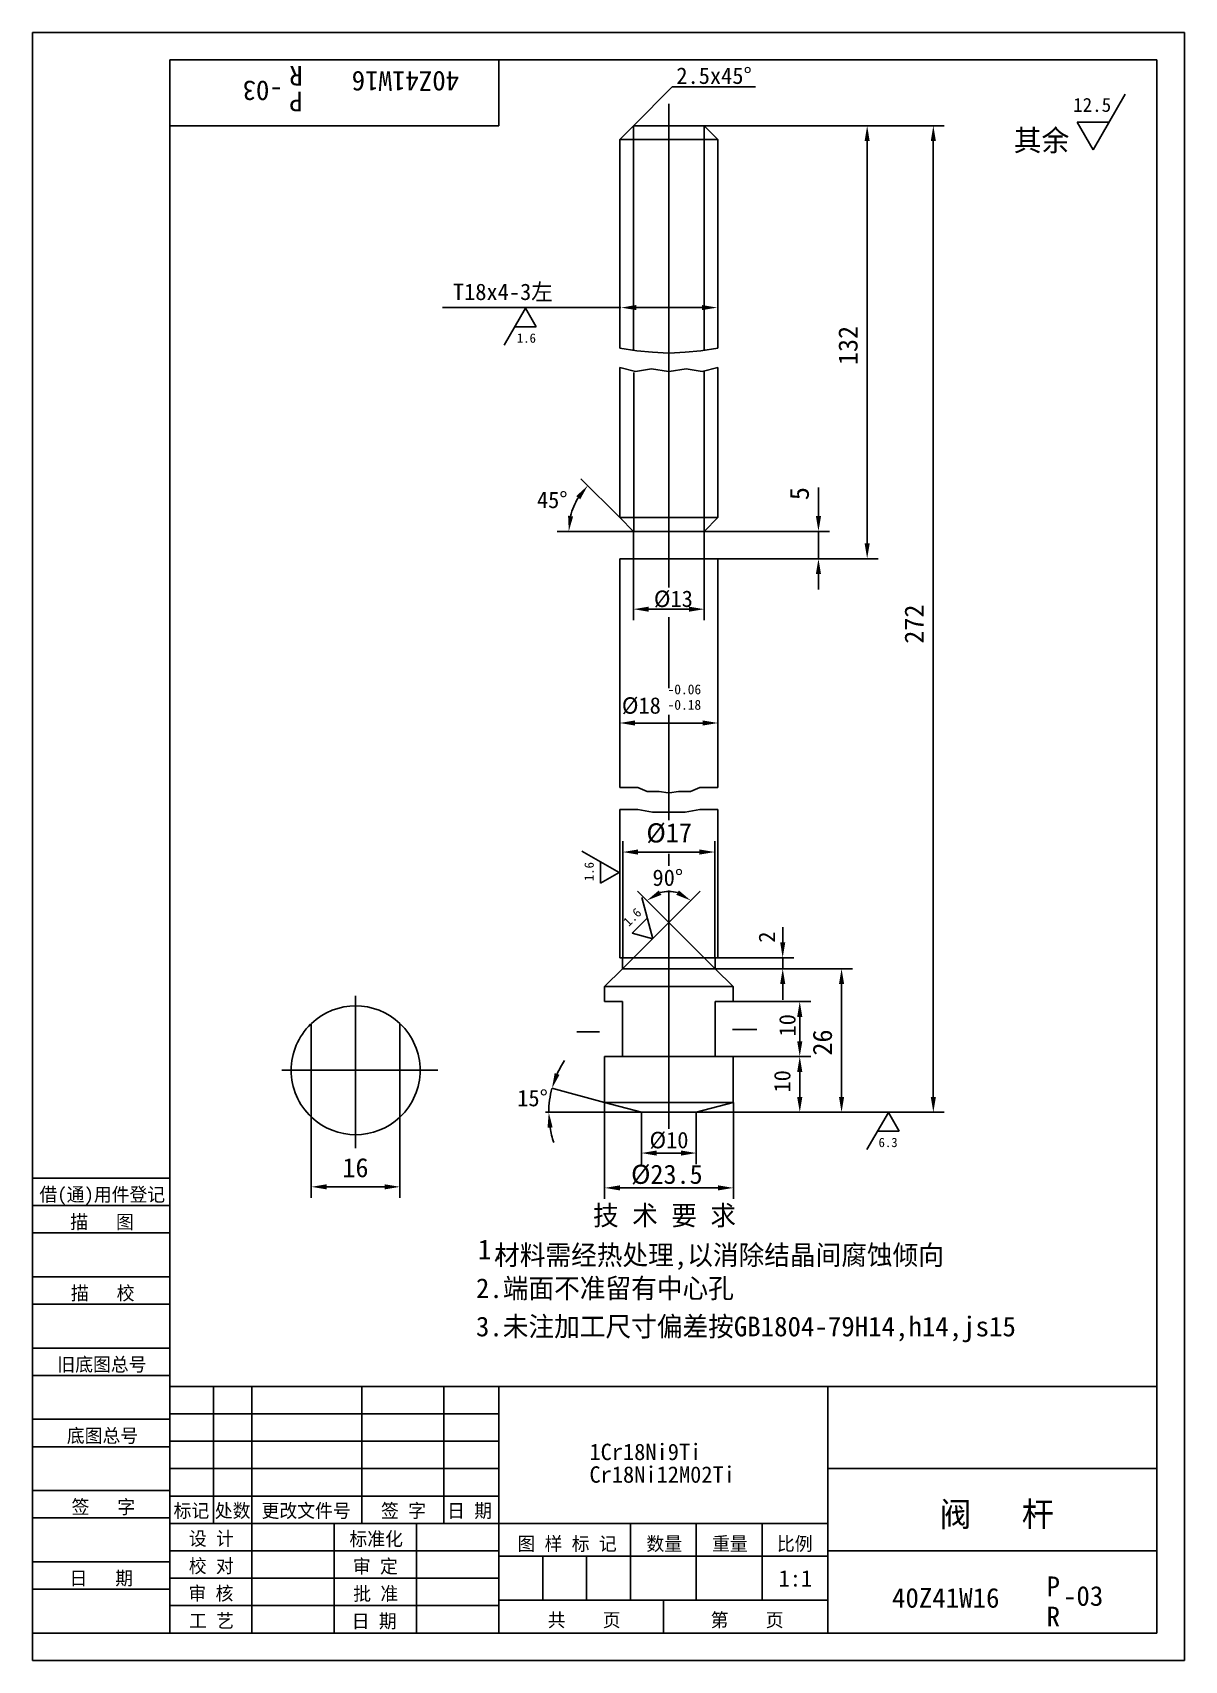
# Model space of a CAD drawing. Header units: metres. Extents: x 0 to 210, y 0 to 297.
import ezdxf

# ---------------------------------------------------------------- set-up
doc = ezdxf.new("R2010")
doc.units = ezdxf.units.M
for name, color, linetype in [('C', 6, 'Continuous'), ('D', 1, 'Continuous'), ('FL', 5, 'Continuous'), ('HA', 5, 'Continuous'), ('T', 7, 'Continuous'), ('TL', 4, 'Continuous')]:
    doc.layers.add(name, color=color, linetype=linetype)

# ---------------------------------------------------------------- blocks, each defined once
blk = doc.blocks.new('TUKUN4')
at = {"layer": 'FL'}
for p, q in [((0, 297), (0, 0)), ((210, 297), (0, 297)), ((210, 0), (210, 297)), ((0, 78), (25, 78)), ((0, 70), (25, 70)), ((0, 65), (25, 65)), ((0, 57), (25, 57)), ((0, 52), (25, 52)), ((33, 25), (33, 50)), ((40, 5), (40, 50)), ((60, 25), (60, 50)), ((75, 25), (75, 50)), ((25, 45), (85, 45)), ((0, 44), (25, 44)), ((0, 39), (25, 39)), ((25, 40), (85, 40)), ((25, 35), (85, 35)), ((0, 31), (25, 31)), ((25, 30), (85, 30)), ((0, 26), (25, 26)), ((70, 5), (70, 25)), ((0, 18), (25, 18)), ((25, 20), (85, 20)), ((25, 15), (85, 15)), ((0, 13), (25, 13)), ((25, 10), (85, 10)), ((0, 0), (210, 0))]:
    blk.add_line(p, q, dxfattribs=at)
at = {"layer": 'TL'}
for p, q in [((25, 5), (25, 292)), ((205, 292), (25, 292)), ((85, 292), (85, 280)), ((205, 5), (205, 292)), ((85, 280), (25, 280)), ((0, 88), (25, 88)), ((0, 83), (25, 83)), ((205, 50), (25, 50)), ((85, 5), (85, 50)), ((145, 5), (145, 50)), ((205, 35), (145, 35)), ((145, 25), (25, 25)), ((55, 5), (55, 25)), ((109, 11), (109, 25)), ((121, 11), (121, 25)), ((133, 11), (133, 25)), ((85, 19), (145, 19)), ((93, 11), (93, 19)), ((101, 11), (101, 19)), ((205, 20), (145, 20)), ((145, 11), (85, 11)), ((115, 5), (115, 11)), ((0, 5), (205, 5))]:
    blk.add_line(p, q, dxfattribs=at)
at = {"layer": 'T'}
for s, p in [('借(通)用件登记', (1.26, 83.76)), ('描   图', (6.86, 78.76)), ('描   校', (6.98, 65.76)), ('旧底图总号', (4.52, 52.76)), ('底图总号', (6.25, 39.76)), ('签   字', (7.1, 26.76)), ('标记', (25.71, 26.07)), ('处数', (33.22, 26.07)), ('更改文件号', (41.75, 26.07)), ('签 字', (63.53, 26.07)), ('日 期', (75.57, 26.07)), ('设 计', (28.5, 20.99)), ('标准化', (57.77, 20.93)), ('图 样 标 记', (88.4, 20.04)), ('数量', (111.92, 20.04)), ('重量', (123.88, 20.04)), ('比例', (135.7, 20.04)), ('校 对', (28.48, 15.99)), ('审 定', (58.39, 15.93)), ('日   期', (6.72, 13.76)), ('审 核', (28.41, 10.99)), ('批 准', (58.46, 10.93)), ('共    页', (93.91, 6.13)), ('第    页', (123.62, 6.13)), ('工 艺', (28.52, 5.99)), ('日 期', (58.18, 5.93))]:
    blk.add_text(s, height=2.5, dxfattribs=at).set_placement(p)

msp = doc.modelspace()

# ---------------------------------------------------------------- linework, layer by layer
at = {"layer": 'C'}
for p, q in [((116, 195.77), (116, 284)), ((116, 177.38), (116, 190.37)), ((116, 153.33), (116, 172.54)), ((116, 144.98), (116, 147.15)), ((116, 97), (116, 140.47)), ((58.9, 121.23), (58.9, 93.49)), ((45.45, 107.67), (73.91, 107.67))]:
    msp.add_line(p, q, dxfattribs=at)
at = {"layer": 'D'}
for p, q in [((109.55, 280), (116.62, 287.07)), ((116.62, 287.07), (128.37, 287.07)), ((128.37, 287.07), (131.8, 287.07)), ((199.21, 285.75), (193.35, 275.61)), ((109.55, 280), (109.55, 238.91)), ((122.45, 280), (122.45, 239.14)), ((122.45, 280), (154.16, 280)), ((154.16, 280), (166.22, 280)), ((193.35, 275.61), (190.42, 280.68)), ((190.42, 280.68), (196.28, 280.68)), ((152.16, 203.8), (152.16, 277.2)), ((164.22, 102.8), (164.22, 277.2)), ((107.27, 246.82), (74.76, 246.82)), ((85.97, 239.96), (89.88, 246.72)), ((89.88, 246.72), (91.83, 243.34)), ((122.04, 246.82), (110.07, 246.82)), ((91.83, 243.34), (87.93, 243.34)), ((109.64, 235), (109.64, 206.02)), ((122.45, 206), (122.45, 235.23)), ((107.05, 208.5), (99.97, 215.57)), ((143.28, 211.6), (143.28, 214.02)), ((143.28, 208.8), (143.28, 211.6)), ((109.55, 206), (95.65, 206)), ((122.45, 206), (145.28, 206)), ((143.28, 201), (143.28, 206)), ((109.55, 201), (109.55, 189.8)), ((122.45, 201), (122.45, 189.8)), ((124.95, 201), (145.28, 201)), ((145.28, 201), (154.16, 201)), ((143.28, 198.2), (143.28, 195.4)), ((112.35, 191.8), (119.65, 191.8)), ((122.15, 171.03), (109.84, 171.03)), ((107.59, 128.13), (107.59, 149.49)), ((124.39, 128.13), (124.39, 149.49)), ((100.16, 147.67), (106.92, 143.76)), ((103.54, 141.81), (103.54, 145.72)), ((110.39, 147.49), (121.59, 147.49)), ((106.92, 143.76), (103.54, 141.81)), ((107.55, 126.2), (121.69, 140.34)), ((124.45, 126.2), (110.31, 140.34)), ((111.05, 139.18), (113.07, 131.64)), ((109.3, 132.66), (112.06, 135.41)), ((136.76, 130.99), (136.76, 133.79)), ((113.07, 131.64), (109.3, 132.66)), ((124.97, 128.19), (138.76, 128.19)), ((136.76, 128.19), (136.76, 126.21)), ((124.45, 126.2), (149.49, 126.2)), ((136.76, 126.21), (134.76, 126.21)), ((136.76, 123.41), (136.76, 120.61)), ((147.49, 123.4), (147.49, 102.8)), ((127.7, 120.2), (141.87, 120.2)), ((136.76, 120.61), (136.76, 120.52)), ((139.87, 112.98), (139.87, 117.4)), ((127.76, 110.18), (141.87, 110.18)), ((139.87, 110.18), (137.87, 110.18)), ((139.87, 102.8), (139.87, 107.38)), ((104.3, 101.8), (94.64, 104.38)), ((104.3, 101.8), (104.3, 84.21)), ((127.76, 101.82), (127.76, 84.21)), ((50.82, 99.14), (50.82, 84.41)), ((66.98, 99.14), (66.98, 84.41)), ((111, 100), (93.51, 100)), ((111, 100), (111, 90.57)), ((121, 100), (141.87, 100)), ((121, 100), (121, 90.57)), ((141.87, 100), (149.49, 100)), ((149.49, 100), (166.22, 100)), ((152.12, 93.21), (156.02, 99.97)), ((156.02, 99.97), (157.97, 96.59)), ((157.97, 96.59), (154.07, 96.59)), ((113.8, 92.57), (118.2, 92.57)), ((53.62, 86.41), (64.18, 86.41)), ((107.1, 86.21), (124.96, 86.21))]:
    msp.add_line(p, q, dxfattribs=at)
for centre, radius, start, end in [((109.55, 206), 11.79, 148.64, 166.36), ((116, 134.65), 5.66, 73.63, 106.37), ((111, 100), 16.89, 145.98, 155.49), ((111, 100), 16.89, 165, 180), ((111, 100), 16.89, 189.51, 199.02)]:
    msp.add_arc(centre, radius, start, end, dxfattribs=at)
for points in [[(151.69, 277.2), (152.62, 277.2), (152.16, 280)], [(163.76, 277.2), (164.69, 277.2), (164.22, 280)], [(110.07, 247.29), (110.07, 246.36), (107.27, 246.82)], [(122.04, 247.29), (122.04, 246.36), (124.84, 246.82)], [(99.11, 212.42), (99.85, 211.85), (101.21, 214.34)], [(98.55, 208.72), (97.63, 208.84), (97.76, 206)], [(142.81, 208.8), (143.75, 208.8), (143.28, 206)], [(151.69, 203.8), (152.62, 203.8), (152.16, 201)], [(142.81, 198.2), (143.75, 198.2), (143.28, 201)], [(112.35, 192.26), (112.35, 191.33), (109.55, 191.8)], [(119.65, 192.26), (119.65, 191.33), (122.45, 191.8)], [(109.84, 171.5), (109.84, 170.56), (107.04, 171.03)], [(122.15, 171.5), (122.15, 170.56), (124.95, 171.03)], [(110.39, 147.96), (110.39, 147.02), (107.59, 147.49)], [(121.59, 147.96), (121.59, 147.02), (124.39, 147.49)], [(114.64, 139.68), (114.17, 140.48), (112, 138.65)], [(117.83, 140.48), (117.36, 139.68), (120, 138.65)], [(136.3, 130.99), (137.23, 130.99), (136.76, 128.19)], [(136.3, 123.41), (137.23, 123.41), (136.76, 126.21)], [(147.02, 123.4), (147.96, 123.4), (147.49, 126.2)], [(139.4, 117.4), (140.34, 117.4), (139.87, 120.2)], [(139.4, 112.98), (140.34, 112.98), (139.87, 110.18)], [(139.4, 107.38), (140.34, 107.38), (139.87, 110.18)], [(96.07, 106.85), (95.19, 107.16), (94.69, 104.37)], [(139.4, 102.8), (140.34, 102.8), (139.87, 100)], [(147.02, 102.8), (147.96, 102.8), (147.49, 100)], [(163.76, 102.8), (164.69, 102.8), (164.22, 100)], [(93.88, 97.17), (94.81, 97.25), (94.11, 100)], [(113.8, 93.04), (113.8, 92.1), (111, 92.57)], [(118.2, 93.04), (118.2, 92.1), (121, 92.57)], [(53.62, 86.87), (53.62, 85.94), (50.82, 86.41)], [(64.18, 86.87), (64.18, 85.94), (66.98, 86.41)], [(107.1, 86.68), (107.1, 85.75), (104.3, 86.21)], [(124.96, 86.68), (124.96, 85.75), (127.76, 86.21)]]:
    msp.add_solid(points, dxfattribs=at)
at = {"layer": 'HA'}
for p, q in [((107.05, 239.42), (110.16, 238.95)), ((110.16, 238.95), (113.05, 238.71)), ((113.05, 238.71), (115.93, 238.48)), ((118.95, 238.71), (116.07, 238.48)), ((121.84, 238.95), (118.95, 238.71)), ((124.95, 239.42), (121.84, 238.95)), ((107.05, 235.88), (109.93, 235.17)), ((109.93, 235.17), (112.81, 235.64)), ((112.81, 235.64), (115.93, 235.17)), ((119.19, 235.64), (116.07, 235.17)), ((122.07, 235.17), (119.19, 235.64)), ((124.95, 235.88), (122.07, 235.17)), ((107.05, 159.25), (110.37, 159.25)), ((110.37, 159.25), (112.05, 158.55)), ((112.05, 158.55), (114.21, 158.55)), ((114.21, 158.55), (115.89, 158.31)), ((117.79, 158.55), (116.11, 158.31)), ((119.95, 158.55), (117.79, 158.55)), ((121.63, 159.25), (119.95, 158.55)), ((124.95, 159.25), (121.63, 159.25)), ((107.05, 155.24), (110.37, 155.24)), ((110.37, 155.24), (113, 154.77)), ((113, 154.77), (115.89, 154.77)), ((119, 154.77), (116.11, 154.77)), ((121.63, 155.24), (119, 154.77)), ((124.95, 155.24), (121.63, 155.24))]:
    msp.add_line(p, q, dxfattribs=at)
at = {"layer": 'TL'}
for p, q in [((109.55, 280), (107.05, 277.5)), ((109.55, 280), (116, 280)), ((122.45, 280), (116, 280)), ((122.45, 280), (124.95, 277.5)), ((107.05, 239.42), (107.05, 277.5)), ((107.05, 277.5), (115.93, 277.5)), ((124.95, 277.5), (116.07, 277.5)), ((124.95, 239.42), (124.95, 277.5)), ((107.05, 208.5), (107.05, 235.88)), ((124.95, 208.5), (124.95, 235.88)), ((107.05, 208.5), (115.93, 208.5)), ((109.55, 206), (107.05, 208.5)), ((124.95, 208.5), (116.07, 208.5)), ((122.45, 206), (124.95, 208.5)), ((109.55, 206), (115.93, 206)), ((109.55, 201), (109.55, 206)), ((122.45, 206), (116.07, 206)), ((122.45, 201), (122.45, 206)), ((107.05, 201), (109.55, 201)), ((107.05, 194), (107.05, 201)), ((109.55, 201), (115.93, 201)), ((122.45, 201), (116.07, 201)), ((124.95, 201), (122.45, 201)), ((124.95, 194), (124.95, 201)), ((107.05, 159.25), (107.05, 194)), ((124.95, 159.25), (124.95, 194)), ((107.05, 128.2), (107.05, 155.24)), ((124.95, 128.2), (124.95, 155.24)), ((107.55, 128.2), (107.05, 128.2)), ((107.55, 128.2), (115.96, 128.2)), ((107.55, 126.2), (107.55, 128.2)), ((124.45, 128.2), (116.04, 128.2)), ((124.45, 126.2), (124.45, 128.2)), ((124.45, 128.2), (124.95, 128.2)), ((104.3, 122.95), (107.55, 126.2)), ((107.55, 126.2), (115.96, 126.2)), ((124.45, 126.2), (116.04, 126.2)), ((127.7, 122.95), (124.45, 126.2)), ((104.3, 122.95), (115.96, 122.95)), ((104.3, 120.2), (104.3, 122.95)), ((127.7, 122.95), (116.04, 122.95)), ((127.7, 120.2), (127.7, 122.95)), ((107.55, 120.2), (104.3, 120.2)), ((107.55, 110.2), (107.55, 120.2)), ((124.45, 110.2), (124.45, 120.2)), ((124.45, 120.2), (127.7, 120.2)), ((50.82, 116.2), (50.82, 99.14)), ((66.98, 116.2), (66.98, 99.14)), ((99.24, 114.69), (103.35, 114.69)), ((127.61, 115.12), (132.03, 115.12)), ((104.3, 110.2), (107.55, 110.2)), ((104.3, 101.8), (104.3, 110.2)), ((107.55, 110.2), (116, 110.2)), ((124.45, 110.2), (116, 110.2)), ((127.7, 110.2), (124.45, 110.2)), ((127.7, 101.8), (127.7, 110.2)), ((104.3, 101.8), (116, 101.8)), ((111, 100), (104.3, 101.8)), ((127.7, 101.8), (116, 101.8)), ((121, 100), (127.7, 101.8)), ((116, 100), (111, 100)), ((116, 100), (121, 100))]:
    msp.add_line(p, q, dxfattribs=at)
for start, end in [(46.58, 133.42), (134.3, 180), (360, 46.2), (180, 226.58), (313.74, 0), (226.59, 313.42)]:
    msp.add_arc((58.9, 107.67), 11.75, start, end, dxfattribs=at)

# ---------------------------------------------------------------- block references
at = {"layer": 'D'}
msp.add_blockref('TUKUN4', (0, 0), dxfattribs=at)

# ---------------------------------------------------------------- texts
for s, height, rotation, p in [('-03', 3.6, 180, (45.62, 288.19)), ('R', 3.6, 180, (49.25, 290.92)), ('40Z41W16', 3.6, 180, (77.77, 289.94)), ('P', 3.6, 180, (49.25, 286.21)), ('132', 3.5, 90, (150.41, 236.33)), ('5', 3.5, 90, (141.53, 211.69)), ('272', 3.5, 90, (162.47, 185.5)), ('1.6', 1.7, 90, (102.31, 142.19)), ('1.6', 1.7, 45, (108.7, 133.79)), ('2', 3, 90, (135.37, 130.94)), ('10', 3, 90, (139.1, 113.84)), ('26', 3.5, 90, (145.74, 110.35)), ('10', 3, 90, (138.17, 103.61))]:
    msp.add_text(s, height=height, rotation=rotation, dxfattribs=at).set_placement(p)
for s, height, p in [('2.5x45%%d', 3, (117.37, 287.63)), ('12.5', 2.55, (189.71, 282.53)), ('其余', 3.9, (178.88, 275.38)), ('T18x4-3左', 3, (76.63, 248.2)), ('1.6', 1.7, (88.3, 240.41)), ('45%%d', 3, (91.95, 210.24)), ('%%c13', 3, (113.27, 192.2)), ('%%c18', 3, (107.43, 172.73)), ('-0.06', 1.8, (115.77, 176.27)), ('-0.18', 1.8, (115.77, 173.45)), ('%%c17', 3.5, (111.91, 149.24)), ('90%%d', 3, (113.02, 141.31)), ('15%%d', 3, (88.36, 101.1)), ('%%c10', 3, (112.47, 93.44)), ('6.3', 1.7, (154.24, 93.66)), ('16', 3.5, (56.48, 88.16)), ('%%c23.5', 3.5, (109.11, 86.95)), ('技 术 要 求', 3.6, (102.18, 79.39)), ('1.', 3.6, (81.19, 73.19)), ('材料需经热处理,以消除结晶间腐蚀倾向', 3.6, (84.15, 72.17)), ('2.端面不准留有中心孔', 3.6, (80.83, 66.11)), ('3.未注加工尺寸偏差按GB1804-79H14,h14,js15', 3.6, (80.83, 59.13)), ('1Cr18Ni9Ti', 3, (101.52, 36.55)), ('Cr18Ni12M02Ti', 3, (101.52, 32.42)), ('阀   杆', 4.5, (165.32, 24.44)), ('1:1', 3, (136.01, 13.48)), ('P', 3.6, (184.87, 11.72)), ('40Z41W16', 3.6, (156.69, 9.62)), ('-03', 3.6, (187.86, 9.97)), ('R', 3.6, (184.87, 6.21))]:
    msp.add_text(s, height=height, dxfattribs=at).set_placement(p)

doc.saveas('drawing.dxf')
